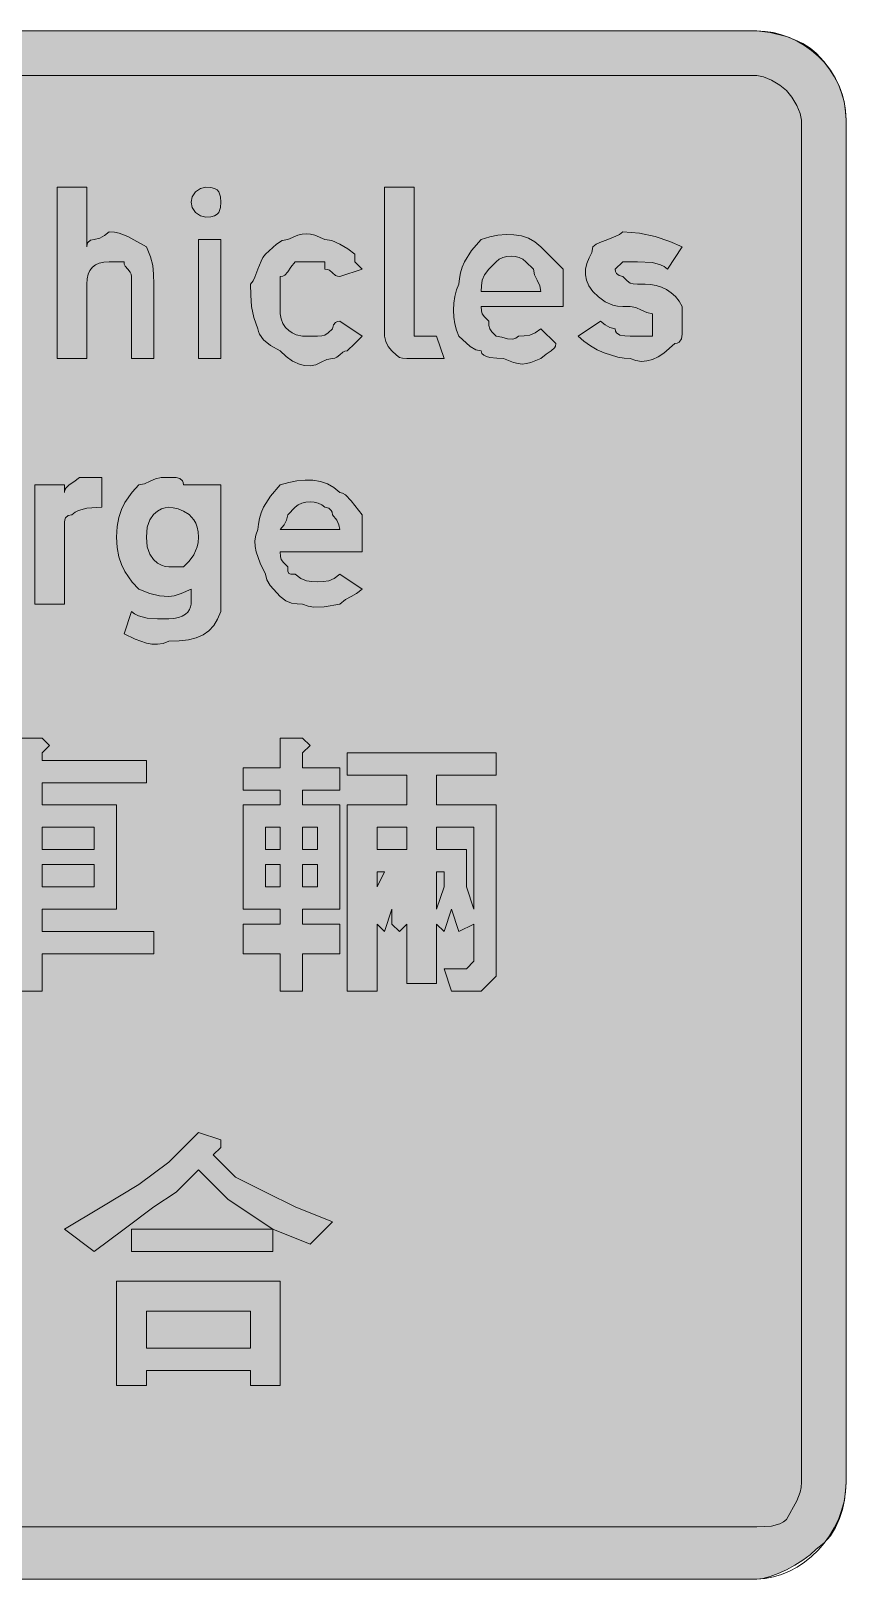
# Model space of a CAD drawing. Header units: metres. Extents: x 153 to 415, y 11 to 261.
# Drawn here: x 284 to 415.4, y 11 to 260.6 of the extents above; entities that cross this region are included whole.
import ezdxf

# ---------------------------------------------------------------- set-up
doc = ezdxf.new("R2010")
doc.units = ezdxf.units.M
for name, color, linetype, true_color in [('FILL_BLUE_0000FF', 7, 'Continuous', 0x0000ff), ('FILL_WHITE_FFFFFF', 7, 'Continuous', 0xffffff), ('STROKE_BLUE_0000FF', 7, 'Continuous', 0x0000ff)]:
    doc.layers.add(name, color=color, linetype=linetype, true_color=true_color)

msp = doc.modelspace()

# ---------------------------------------------------------------- hatches: boundary and pattern name
at = {"layer": 'FILL_BLUE_0000FF', "true_color": 0x0000ff}
h = msp.add_hatch(color=7, dxfattribs=at)
h.dxf.hatch_style = 1
h.paths.add_polyline_path([(400.95, 253.44), (402.04, 253.23), (403.35, 252.69), (404.66, 251.92), (405.75, 251.04), (406.63, 249.95), (407.4, 248.64), (407.94, 247.33), (408.15, 246.24), (408.15, 26.64), (408.1, 25.79), (407.94, 25.03), (407.4, 23.64), (405.75, 20.64), (405.25, 20.24), (404.66, 19.95), (403.35, 19.59), (400.95, 19.44), (166.95, 19.44), (164.55, 19.44), (164.15, 19.49), (163.84, 19.63), (163.35, 20.04), (162.86, 20.45), (162.55, 20.59), (162.15, 20.64), (161.46, 21.52), (161.1, 22.29), (160.95, 23.04), (160.26, 23.94), (159.9, 24.84), (159.77, 25.74), (159.75, 26.64), (159.75, 246.24), (159.91, 247.58), (160.37, 248.88), (161.08, 250.1), (162, 251.19), (163.09, 252.11), (164.31, 252.82), (165.61, 253.28), (166.95, 253.44), (400.95, 253.44)])
at = {"layer": 'FILL_WHITE_FFFFFF', "true_color": 0xffffff}
h = msp.add_hatch(color=7, dxfattribs=at)
h.dxf.hatch_style = 1
h.paths.add_polyline_path([(400.95, 260.64), (403.12, 260.41), (405.75, 259.74), (407.09, 259.23), (408.37, 258.61), (409.55, 257.88), (410.55, 257.04), (411.79, 255.69), (412.82, 254.34), (413.65, 252.99), (414.3, 251.64), (414.78, 250.29), (415.11, 248.94), (415.29, 247.59), (415.35, 246.24), (415.35, 26.64), (415.29, 25.24), (415.11, 23.77), (414.78, 22.27), (414.3, 20.79), (413.65, 19.36), (412.82, 18.03), (411.79, 16.85), (410.55, 15.84), (409.55, 14.94), (408.37, 14.08), (407.09, 13.27), (405.75, 12.54), (404.41, 11.93), (403.12, 11.45), (401.95, 11.15), (400.95, 11.04), (166.95, 11.04), (165.86, 11.23), (164.55, 11.64), (163.24, 12.05), (162.15, 12.24), (160.56, 13.14), (159.3, 14.04), (157.35, 15.84), (156.56, 16.34), (155.94, 16.93), (155.1, 18.24), (154.48, 19.55), (154.15, 20.14), (153.75, 20.64), (153.06, 22.25), (152.7, 23.64), (152.57, 25.03), (152.55, 26.64), (152.55, 246.24), (152.63, 247.79), (152.87, 249.27), (153.26, 250.69), (153.79, 252.03), (154.44, 253.3), (155.21, 254.49), (156.08, 255.59), (157.05, 256.59), (158.1, 257.5), (159.23, 258.3), (160.42, 258.99), (161.66, 259.57), (162.95, 260.03), (164.26, 260.37), (165.6, 260.57), (166.95, 260.64), (400.95, 260.64)])
h = msp.add_hatch(color=7, dxfattribs=at)
h.dxf.hatch_style = 1
h.paths.add_polyline_path([(292.95, 235.44), (292.95, 225.84), (293, 226.24), (293.14, 226.53), (293.55, 226.89), (294.15, 227.04), (295.03, 227.23), (295.8, 227.64), (296.55, 228.24), (297.4, 228.19), (298.16, 228.03), (299.55, 227.49), (302.55, 225.84), (303.24, 224.23), (303.6, 222.84), (303.73, 221.45), (303.75, 219.84), (303.75, 207.84), (300.15, 207.84), (300.15, 219.84), (300.15, 221.04), (300.1, 221.44), (299.96, 221.75), (299.55, 222.24), (299.14, 222.73), (299, 223.04), (298.95, 223.44), (296.55, 223.44), (295.71, 223.38), (294.97, 223.21), (294.36, 222.93), (293.85, 222.54), (293.46, 222.03), (293.17, 221.41), (293.01, 220.68), (292.95, 219.84), (292.95, 207.84), (288.15, 207.84), (288.15, 235.44), (292.95, 235.44)])
h = msp.add_hatch(color=7, dxfattribs=at)
h.dxf.hatch_style = 1
h.paths.add_polyline_path([(314.51, 232.16), (314.25, 231.39), (313.96, 231.08), (313.54, 230.85), (312.94, 230.69), (312.15, 230.64), (311.27, 230.85), (310.5, 231.39), (309.96, 232.16), (309.75, 233.04), (309.96, 233.92), (310.5, 234.69), (311.27, 235.23), (312.15, 235.44), (312.94, 235.39), (313.54, 235.23), (313.96, 235), (314.25, 234.69), (314.51, 233.92), (314.55, 233.04), (314.51, 232.16)])
h = msp.add_hatch(color=7, dxfattribs=at)
h.dxf.hatch_style = 1
h.paths.add_polyline_path([(340.95, 235.44), (345.75, 235.44), (345.75, 212.64), (345.75, 211.44), (346.95, 211.44), (348.15, 211.44), (349.35, 211.44), (350.55, 207.84), (346.95, 207.84), (344.55, 207.84), (343.84, 207.86), (343.35, 207.99), (342.86, 208.35), (342.15, 209.04), (341.55, 209.79), (341.14, 210.56), (340.95, 211.44), (340.95, 235.44)])
h = msp.add_hatch(color=7, dxfattribs=at)
h.dxf.hatch_style = 1
h.paths.add_polyline_path([(330.15, 211.44), (330.86, 211.46), (331.35, 211.59), (331.84, 211.95), (332.55, 212.64), (332.7, 213.24), (333.06, 213.65), (333.35, 213.79), (333.75, 213.84), (337.35, 211.44), (336.15, 210.24), (334.95, 209.04), (334.55, 208.99), (334.24, 208.85), (333.75, 208.44), (333.26, 208.03), (332.95, 207.89), (332.55, 207.84), (331.65, 207.65), (330.75, 207.24), (329.85, 206.83), (328.95, 206.64), (328.1, 206.69), (327.36, 206.85), (326.1, 207.39), (325.07, 208.16), (324.15, 209.04), (322.57, 209.94), (321.45, 210.84), (320.78, 211.74), (320.61, 212.19), (320.55, 212.64), (319.86, 214.44), (319.5, 216.24), (319.37, 218.04), (319.35, 219.84), (319.75, 220.34), (320.06, 220.93), (320.55, 222.24), (321.04, 223.55), (321.35, 224.14), (321.75, 224.64), (323.55, 226.29), (324.45, 226.83), (325.35, 227.04), (326.96, 227.71), (327.67, 227.88), (328.35, 227.94), (329.03, 227.88), (329.74, 227.71), (331.35, 227.04), (332.44, 226.83), (333.75, 226.29), (335.06, 225.52), (336.15, 224.64), (336.15, 223.44), (337.35, 222.24), (333.75, 221.04), (333.35, 221.09), (333.04, 221.23), (332.55, 221.64), (332.06, 222.05), (331.75, 222.19), (331.35, 222.24), (331.35, 223.44), (326.55, 223.44), (325.84, 222.56), (325.35, 221.79), (324.86, 221.25), (324.55, 221.09), (324.15, 221.04), (324.15, 215.04), (324.26, 214.2), (324.54, 213.46), (324.97, 212.85), (325.5, 212.34), (326.08, 211.95), (326.68, 211.66), (327.75, 211.44), (330.15, 211.44)])
h = msp.add_hatch(color=7, dxfattribs=at)
h.dxf.hatch_style = 1
h.paths.add_polyline_path([(357.9, 207.99), (357.37, 208.13), (356.94, 208.35), (356.66, 208.64), (356.55, 209.04), (355.65, 209.25), (354.75, 209.79), (352.95, 211.44), (352.56, 212.39), (352.27, 213.43), (352.11, 214.52), (352.05, 215.64), (352.11, 216.76), (352.27, 217.85), (352.56, 218.89), (352.95, 219.84), (353.01, 220.74), (353.17, 221.64), (353.46, 222.54), (353.85, 223.44), (354.97, 225.24), (356.55, 227.04), (357.9, 227.43), (359.23, 227.7), (360.54, 227.82), (361.8, 227.79), (363.01, 227.59), (364.14, 227.21), (365.2, 226.63), (366.15, 225.84), (369.75, 222.24), (369.75, 216.24), (356.55, 216.24), (356.57, 215.53), (356.7, 215.04), (357.06, 214.55), (357.75, 213.84), (357.77, 213.13), (357.9, 212.64), (358.26, 212.15), (358.95, 211.44), (359.85, 211.27), (360.75, 210.99), (361.65, 210.93), (362.1, 211.1), (362.55, 211.44), (363.45, 211.46), (364.35, 211.59), (365.25, 211.95), (366.15, 212.64), (368.55, 210.24), (368.5, 209.84), (368.34, 209.53), (367.8, 209.04), (367.03, 208.55), (366.15, 207.84), (364.54, 207.16), (363.83, 207), (363.15, 206.94), (362.47, 207), (361.76, 207.16), (360.15, 207.84), (359.08, 207.86), (357.9, 207.99)])
h.paths.add_polyline_path([(365.96, 219.54), (365.55, 220.44), (365.14, 221.34), (364.95, 222.24), (363.75, 223.44), (363.25, 223.83), (362.66, 224.11), (362.02, 224.28), (361.35, 224.34), (360.68, 224.28), (360.04, 224.11), (359.45, 223.83), (358.95, 223.44), (357.75, 222.24), (357.06, 221.34), (356.7, 220.44), (356.57, 219.54), (356.55, 218.64), (366.15, 218.64), (365.96, 219.54)], flags=16)
h = msp.add_hatch(color=7, dxfattribs=at)
h.dxf.hatch_style = 1
h.paths.add_polyline_path([(380.06, 220.35), (380.55, 219.99), (381.04, 219.86), (381.75, 219.84), (382.95, 219.84), (383.85, 219.78), (384.73, 219.61), (385.59, 219.33), (386.4, 218.94), (387.16, 218.43), (387.84, 217.81), (388.45, 217.08), (388.95, 216.24), (388.95, 212.64), (388.93, 211.76), (388.8, 210.99), (388.44, 210.45), (388.15, 210.29), (387.75, 210.24), (385.95, 208.68), (385.05, 208.11), (384.15, 207.69), (383.25, 207.44), (382.35, 207.37), (381.45, 207.5), (380.55, 207.84), (379.6, 207.9), (378.56, 208.06), (376.35, 208.74), (375.23, 209.25), (374.14, 209.86), (373.1, 210.6), (372.15, 211.44), (375.75, 213.84), (376.5, 213.24), (377.27, 212.83), (378.15, 212.64), (378.2, 212.24), (378.36, 211.95), (378.9, 211.59), (379.67, 211.46), (380.55, 211.44), (382.95, 211.44), (384.15, 211.44), (384.15, 213.84), (384.15, 215.04), (383.25, 215.23), (382.35, 215.64), (381.45, 216.05), (380.55, 216.24), (379.35, 216.24), (378.5, 216.29), (377.76, 216.45), (376.5, 216.99), (375.47, 217.76), (374.55, 218.64), (373.86, 219.54), (373.5, 220.44), (373.37, 221.34), (373.35, 222.24), (373.54, 223.14), (373.95, 224.04), (374.36, 224.94), (374.55, 225.84), (375.05, 226.24), (375.64, 226.55), (376.95, 227.04), (378.26, 227.53), (378.85, 227.84), (379.35, 228.24), (382.03, 228.03), (384.6, 227.49), (386.94, 226.72), (388.95, 225.84), (386.55, 222.24), (386.05, 222.64), (385.46, 222.93), (384.15, 223.29), (381.75, 223.44), (379.35, 223.44), (378.15, 222.24), (378.2, 221.84), (378.34, 221.55), (378.75, 221.19), (379.35, 221.04), (380.06, 220.35)])
h = msp.add_hatch(color=7, dxfattribs=at)
h.dxf.hatch_style = 1
h.paths.add_polyline_path([(310.95, 207.84), (310.95, 227.04), (314.55, 227.04), (314.55, 207.84), (310.95, 207.84)])
h = msp.add_hatch(color=7, dxfattribs=at)
h.dxf.hatch_style = 1
h.paths.add_polyline_path([(289.4, 186.64), (289.56, 186.95), (290.1, 187.44), (290.87, 187.93), (291.75, 188.64), (295.35, 188.64), (295.35, 183.84), (292.95, 183.69), (291.64, 183.33), (291.05, 183.04), (290.55, 182.64), (289.95, 182.49), (289.54, 182.13), (289.4, 181.84), (289.35, 181.44), (289.35, 180.24), (289.35, 168.24), (284.55, 168.24), (284.55, 187.44), (289.35, 187.44), (289.35, 186.24), (289.4, 186.64)])
h = msp.add_hatch(color=7, dxfattribs=at)
h.dxf.hatch_style = 1
h.paths.add_polyline_path([(303.11, 169.95), (301.35, 170.64), (300.28, 171.78), (299.1, 173.49), (298.57, 174.59), (298.14, 175.87), (297.86, 177.35), (297.75, 179.04), (297.86, 180.73), (298.14, 182.21), (298.57, 183.49), (299.1, 184.59), (300.28, 186.3), (301.35, 187.44), (302.25, 187.63), (303.15, 188.04), (304.05, 188.45), (304.95, 188.64), (306.15, 188.64), (307.35, 188.64), (307.95, 188.49), (308.36, 188.13), (308.5, 187.84), (308.55, 187.44), (310.95, 187.44), (314.55, 187.44), (314.55, 167.04), (314.04, 165.8), (313.41, 164.77), (312.63, 163.94), (311.7, 163.29), (310.6, 162.81), (309.32, 162.48), (307.84, 162.3), (306.15, 162.24), (305.25, 161.9), (304.35, 161.75), (303.45, 161.78), (302.55, 161.94), (300.75, 162.58), (298.95, 163.44), (300.15, 167.04), (300.65, 166.64), (301.26, 166.35), (302.7, 165.99), (304.37, 165.86), (306.15, 165.84), (306.99, 165.89), (307.72, 166.05), (308.34, 166.28), (308.85, 166.59), (309.24, 166.95), (309.52, 167.36), (309.69, 167.79), (309.75, 168.24), (309.75, 170.64), (308.17, 169.95), (307.05, 169.59), (306.15, 169.44), (304.65, 169.59), (303.11, 169.95)])
h.paths.add_polyline_path([(305.01, 183.59), (304.35, 183.24), (303.69, 182.67), (303.11, 181.81), (302.7, 180.62), (302.55, 179.04), (302.7, 177.46), (303.11, 176.26), (303.69, 175.41), (304.35, 174.84), (305.01, 174.49), (305.59, 174.31), (306.15, 174.24), (308.55, 174.24), (309.43, 175.16), (310.2, 176.19), (310.74, 177.45), (310.9, 178.19), (310.95, 179.04), (310.9, 179.88), (310.74, 180.62), (310.51, 181.27), (310.2, 181.81), (309.43, 182.67), (308.55, 183.24), (307.67, 183.59), (306.9, 183.76), (306.15, 183.84), (305.59, 183.76), (305.01, 183.59)], flags=16)
h = msp.add_hatch(color=7, dxfattribs=at)
h.dxf.hatch_style = 1
h.paths.add_polyline_path([(325.95, 168.39), (325.05, 168.75), (324.15, 169.44), (322.5, 171.24), (321.96, 172.14), (321.75, 173.04), (320.89, 174.84), (320.25, 176.64), (320.09, 177.54), (320.06, 178.44), (320.21, 179.34), (320.55, 180.24), (320.61, 181.14), (320.78, 182.04), (321.06, 182.94), (321.45, 183.84), (322.57, 185.64), (324.15, 187.44), (325.5, 187.83), (326.83, 188.1), (328.14, 188.22), (329.4, 188.19), (330.61, 187.99), (331.74, 187.61), (332.8, 187.03), (333.75, 186.24), (334.2, 186.13), (334.65, 185.85), (335.55, 184.89), (337.35, 182.64), (337.35, 176.64), (324.15, 176.64), (324.17, 175.93), (324.3, 175.44), (324.66, 174.95), (325.35, 174.24), (325.37, 173.55), (325.5, 173.19), (325.86, 173.06), (326.55, 173.04), (327.45, 172.35), (328.35, 171.99), (329.25, 171.86), (330.15, 171.84), (331.05, 171.86), (331.95, 171.99), (332.85, 172.35), (333.75, 173.04), (337.35, 170.64), (336.45, 169.93), (335.55, 169.44), (334.65, 168.95), (333.75, 168.24), (331.2, 167.79), (329.53, 167.73), (328.65, 167.9), (327.75, 168.24), (326.85, 168.26), (325.95, 168.39)])
h.paths.add_polyline_path([(333.6, 180.99), (333.24, 181.76), (332.55, 182.64), (332.5, 183.04), (332.36, 183.33), (331.95, 183.69), (331.35, 183.84), (330.85, 184.23), (330.26, 184.51), (329.62, 184.68), (328.95, 184.74), (328.28, 184.68), (327.64, 184.51), (327.05, 184.23), (326.55, 183.84), (325.35, 182.64), (325.16, 181.76), (324.75, 180.99), (324.15, 180.24), (333.75, 180.24), (333.6, 180.99)], flags=16)
h = msp.add_hatch(color=7, dxfattribs=at)
h.dxf.hatch_style = 1
h.paths.add_polyline_path([(285.75, 144.24), (285.75, 143.04), (302.55, 143.04), (302.55, 139.44), (285.75, 139.44), (285.75, 135.84), (297.75, 135.84), (297.75, 119.04), (285.75, 119.04), (285.75, 115.44), (303.75, 115.44), (303.75, 111.84), (285.75, 111.84), (285.75, 105.84), (282.15, 105.84), (282.15, 111.84), (264.15, 111.84), (264.15, 115.44), (282.15, 115.44), (282.15, 119.04), (270.15, 119.04), (270.15, 135.84), (282.15, 135.84), (282.15, 139.44), (266.55, 139.44), (266.55, 143.04), (282.15, 143.04), (282.15, 146.64), (285.75, 146.64), (286.95, 145.44), (285.75, 144.24)])
h.paths.add_polyline_path([(282.15, 128.64), (282.15, 132.24), (274.95, 132.24), (274.95, 128.64), (282.15, 128.64)], flags=16)
h.paths.add_polyline_path([(274.95, 122.64), (282.15, 122.64), (282.15, 126.24), (274.95, 126.24), (274.95, 122.64)], flags=16)
h.paths.add_polyline_path([(285.75, 132.24), (285.75, 128.64), (294.15, 128.64), (294.15, 132.24), (285.75, 132.24)], flags=16)
h.paths.add_polyline_path([(294.15, 126.24), (285.75, 126.24), (285.75, 122.64), (294.15, 122.64), (294.15, 126.24)], flags=16)
h = msp.add_hatch(color=7, dxfattribs=at)
h.dxf.hatch_style = 1
h.paths.add_polyline_path([(327.75, 146.64), (328.95, 145.44), (327.75, 144.24), (327.75, 141.84), (333.75, 141.84), (333.75, 138.24), (327.75, 138.24), (327.75, 135.84), (333.75, 135.84), (333.75, 119.04), (327.75, 119.04), (327.75, 116.64), (333.75, 116.64), (333.75, 111.84), (327.75, 111.84), (327.75, 105.84), (324.15, 105.84), (324.15, 111.84), (318.15, 111.84), (318.15, 116.64), (324.15, 116.64), (324.15, 119.04), (318.15, 119.04), (318.15, 135.84), (324.15, 135.84), (324.15, 138.24), (318.15, 138.24), (318.15, 141.84), (324.15, 141.84), (324.15, 146.64), (326.55, 146.64), (327.75, 146.64)])
h.paths.add_polyline_path([(330.15, 128.64), (330.15, 132.24), (327.75, 132.24), (327.75, 128.64), (330.15, 128.64)], flags=16)
h.paths.add_polyline_path([(327.75, 122.64), (330.15, 122.64), (330.15, 126.24), (327.75, 126.24), (327.75, 122.64)], flags=16)
h.paths.add_polyline_path([(321.75, 132.24), (321.75, 128.64), (324.15, 128.64), (324.15, 132.24), (321.75, 132.24)], flags=16)
h.paths.add_polyline_path([(324.15, 126.24), (321.75, 126.24), (321.75, 122.64), (324.15, 122.64), (324.15, 126.24)], flags=16)
h = msp.add_hatch(color=7, dxfattribs=at)
h.dxf.hatch_style = 1
h.paths.add_polyline_path([(349.35, 135.84), (358.95, 135.84), (358.95, 109.44), (358.95, 108.24), (357.75, 107.04), (356.55, 105.84), (354.15, 105.84), (351.75, 105.84), (350.55, 109.44), (352.95, 109.44), (354.15, 109.44), (355.35, 110.64), (355.35, 111.84), (355.35, 116.64), (352.95, 115.44), (351.75, 119.04), (350.55, 115.44), (349.35, 116.64), (349.35, 107.04), (344.55, 107.04), (344.55, 116.64), (343.35, 115.44), (342.15, 116.64), (342.15, 119.04), (340.95, 115.44), (339.75, 116.64), (339.75, 105.84), (334.95, 105.84), (334.95, 135.84), (344.55, 135.84), (344.55, 140.64), (334.95, 140.64), (334.95, 144.24), (358.95, 144.24), (358.95, 140.64), (349.35, 140.64), (349.35, 135.84)])
h.paths.add_polyline_path([(340.95, 125.04), (339.75, 125.04), (339.75, 122.64), (340.95, 125.04)], flags=16)
h.paths.add_polyline_path([(349.35, 119.04), (350.55, 122.64), (350.55, 125.04), (349.35, 125.04), (349.35, 119.04)], flags=16)
h.paths.add_polyline_path([(355.35, 132.24), (349.35, 132.24), (349.35, 128.64), (354.15, 128.64), (354.15, 122.64), (355.35, 119.04), (355.35, 132.24)], flags=16)
h.paths.add_polyline_path([(344.55, 132.24), (339.75, 132.24), (339.75, 128.64), (344.55, 128.64), (344.55, 132.24)], flags=16)
h = msp.add_hatch(color=7, dxfattribs=at)
h.dxf.hatch_style = 1
h.paths.add_polyline_path([(307.35, 73.44), (303.75, 71.04), (298.95, 67.44), (294.15, 63.84), (289.35, 67.44), (295.35, 71.04), (301.35, 74.64), (306.15, 78.24), (310.95, 83.04), (314.55, 81.84), (314.55, 80.64), (313.35, 79.44), (316.95, 75.84), (321.75, 73.44), (326.55, 71.04), (332.55, 68.64), (328.95, 65.04), (322.95, 67.44), (315.75, 72.24), (310.95, 77.04), (307.35, 73.44)])
h = msp.add_hatch(color=7, dxfattribs=at)
h.dxf.hatch_style = 1
h.paths.add_polyline_path([(300.15, 67.44), (322.95, 67.44), (322.95, 63.84), (300.15, 63.84), (300.15, 67.44)])
h = msp.add_hatch(color=7, dxfattribs=at)
h.dxf.hatch_style = 1
h.paths.add_polyline_path([(324.15, 59.04), (324.15, 42.24), (319.35, 42.24), (319.35, 44.64), (302.55, 44.64), (302.55, 42.24), (297.75, 42.24), (297.75, 59.04), (324.15, 59.04)])
h.paths.add_polyline_path([(319.35, 54.24), (302.55, 54.24), (302.55, 48.24), (319.35, 48.24), (319.35, 54.24)], flags=16)

# ---------------------------------------------------------------- linework, layer by layer
at = {"layer": 'FILL_BLUE_0000FF', "lineweight": 0, "true_color": 0x0000ff}
msp.add_lwpolyline([(166.95, 253.44), (400.95, 253.44), (402.04, 253.23), (403.35, 252.69), (404.66, 251.92), (405.75, 251.04), (406.63, 249.95), (407.4, 248.64), (407.94, 247.33), (408.15, 246.24), (408.15, 26.64), (408.1, 25.79), (407.94, 25.03), (407.4, 23.64), (405.75, 20.64), (405.25, 20.24), (404.66, 19.95), (403.35, 19.59), (400.95, 19.44), (166.95, 19.44)], dxfattribs=at)
at = {"layer": 'FILL_WHITE_FFFFFF', "lineweight": 0, "true_color": 0xffffff}
for points in [[(166.95, 260.64), (400.95, 260.64), (403.12, 260.41), (405.75, 259.74), (407.09, 259.23), (408.37, 258.61), (409.55, 257.88), (410.55, 257.04), (411.79, 255.69), (412.82, 254.34), (413.65, 252.99), (414.3, 251.64), (414.78, 250.29), (415.11, 248.94), (415.29, 247.59), (415.35, 246.24), (415.35, 26.64), (415.29, 25.24), (415.11, 23.77), (414.78, 22.27), (414.3, 20.79), (413.65, 19.36), (412.82, 18.03), (411.79, 16.85), (410.55, 15.84), (409.55, 14.94), (408.37, 14.08), (407.09, 13.27), (405.75, 12.54), (404.41, 11.93), (403.12, 11.45), (401.95, 11.15), (400.95, 11.04), (166.95, 11.04)], [(282.15, 146.64), (285.75, 146.64), (286.95, 145.44), (285.75, 144.24), (285.75, 143.04), (302.55, 143.04), (302.55, 139.44), (285.75, 139.44), (285.75, 135.84), (297.75, 135.84), (297.75, 119.04), (285.75, 119.04), (285.75, 115.44), (303.75, 115.44), (303.75, 111.84), (285.75, 111.84), (285.75, 105.84), (282.15, 105.84)]]:
    msp.add_lwpolyline(points, dxfattribs=at)
for points in [[(292.95, 235.44), (292.95, 225.84), (293, 226.24), (293.14, 226.53), (293.55, 226.89), (294.15, 227.04), (295.03, 227.23), (295.8, 227.64), (296.55, 228.24), (297.4, 228.19), (298.16, 228.03), (299.55, 227.49), (302.55, 225.84), (303.24, 224.23), (303.6, 222.84), (303.73, 221.45), (303.75, 219.84), (303.75, 207.84), (300.15, 207.84), (300.15, 219.84), (300.15, 221.04), (300.1, 221.44), (299.96, 221.75), (299.55, 222.24), (299.14, 222.73), (299, 223.04), (298.95, 223.44), (296.55, 223.44), (295.71, 223.38), (294.97, 223.21), (294.36, 222.93), (293.85, 222.54), (293.46, 222.03), (293.17, 221.41), (293.01, 220.68), (292.95, 219.84), (292.95, 207.84), (288.15, 207.84), (288.15, 235.44)], [(314.51, 232.16), (314.25, 231.39), (313.96, 231.08), (313.54, 230.85), (312.94, 230.69), (312.15, 230.64), (311.27, 230.85), (310.5, 231.39), (309.96, 232.16), (309.75, 233.04), (309.96, 233.92), (310.5, 234.69), (311.27, 235.23), (312.15, 235.44), (312.94, 235.39), (313.54, 235.23), (313.96, 235), (314.25, 234.69), (314.51, 233.92), (314.55, 233.04)], [(340.95, 235.44), (345.75, 235.44), (345.75, 212.64), (345.75, 211.44), (346.95, 211.44), (348.15, 211.44), (349.35, 211.44), (350.55, 207.84), (346.95, 207.84), (344.55, 207.84), (343.84, 207.86), (343.35, 207.99), (342.86, 208.35), (342.15, 209.04), (341.55, 209.79), (341.14, 210.56), (340.95, 211.44)], [(330.15, 211.44), (330.86, 211.46), (331.35, 211.59), (331.84, 211.95), (332.55, 212.64), (332.7, 213.24), (333.06, 213.65), (333.35, 213.79), (333.75, 213.84), (337.35, 211.44), (336.15, 210.24), (334.95, 209.04), (334.55, 208.99), (334.24, 208.85), (333.75, 208.44), (333.26, 208.03), (332.95, 207.89), (332.55, 207.84), (331.65, 207.65), (330.75, 207.24), (329.85, 206.83), (328.95, 206.64), (328.1, 206.69), (327.36, 206.85), (326.1, 207.39), (325.07, 208.16), (324.15, 209.04), (322.57, 209.94), (321.45, 210.84), (320.78, 211.74), (320.61, 212.19), (320.55, 212.64), (319.86, 214.44), (319.5, 216.24), (319.37, 218.04), (319.35, 219.84), (319.75, 220.34), (320.06, 220.93), (320.55, 222.24), (321.04, 223.55), (321.35, 224.14), (321.75, 224.64), (323.55, 226.29), (324.45, 226.83), (325.35, 227.04), (326.96, 227.71), (327.67, 227.88), (328.35, 227.94), (329.03, 227.88), (329.74, 227.71), (331.35, 227.04), (332.44, 226.83), (333.75, 226.29), (335.06, 225.52), (336.15, 224.64), (336.15, 223.44), (337.35, 222.24), (333.75, 221.04), (333.35, 221.09), (333.04, 221.23), (332.55, 221.64), (332.06, 222.05), (331.75, 222.19), (331.35, 222.24), (331.35, 223.44), (326.55, 223.44), (325.84, 222.56), (325.35, 221.79), (324.86, 221.25), (324.55, 221.09), (324.15, 221.04), (324.15, 215.04), (324.26, 214.2), (324.54, 213.46), (324.97, 212.85), (325.5, 212.34), (326.08, 211.95), (326.68, 211.66), (327.75, 211.44)], [(357.9, 207.99), (357.37, 208.13), (356.94, 208.35), (356.66, 208.64), (356.55, 209.04), (355.65, 209.25), (354.75, 209.79), (352.95, 211.44), (352.56, 212.39), (352.27, 213.43), (352.11, 214.52), (352.05, 215.64), (352.11, 216.76), (352.27, 217.85), (352.56, 218.89), (352.95, 219.84), (353.01, 220.74), (353.17, 221.64), (353.46, 222.54), (353.85, 223.44), (354.97, 225.24), (356.55, 227.04), (357.9, 227.43), (359.23, 227.7), (360.54, 227.82), (361.8, 227.79), (363.01, 227.59), (364.14, 227.21), (365.2, 226.63), (366.15, 225.84), (369.75, 222.24), (369.75, 216.24), (356.55, 216.24), (356.57, 215.53), (356.7, 215.04), (357.06, 214.55), (357.75, 213.84), (357.77, 213.13), (357.9, 212.64), (358.26, 212.15), (358.95, 211.44), (359.85, 211.27), (360.75, 210.99), (361.65, 210.93), (362.1, 211.1), (362.55, 211.44), (363.45, 211.46), (364.35, 211.59), (365.25, 211.95), (366.15, 212.64), (368.55, 210.24), (368.5, 209.84), (368.34, 209.53), (367.8, 209.04), (367.03, 208.55), (366.15, 207.84), (364.54, 207.16), (363.83, 207), (363.15, 206.94), (362.47, 207), (361.76, 207.16), (360.15, 207.84), (359.08, 207.86)], [(380.06, 220.35), (380.55, 219.99), (381.04, 219.86), (381.75, 219.84), (382.95, 219.84), (383.85, 219.78), (384.73, 219.61), (385.59, 219.33), (386.4, 218.94), (387.16, 218.43), (387.84, 217.81), (388.45, 217.08), (388.95, 216.24), (388.95, 212.64), (388.93, 211.76), (388.8, 210.99), (388.44, 210.45), (388.15, 210.29), (387.75, 210.24), (385.95, 208.68), (385.05, 208.11), (384.15, 207.69), (383.25, 207.44), (382.35, 207.37), (381.45, 207.5), (380.55, 207.84), (379.6, 207.9), (378.56, 208.06), (376.35, 208.74), (375.23, 209.25), (374.14, 209.86), (373.1, 210.6), (372.15, 211.44), (375.75, 213.84), (376.5, 213.24), (377.27, 212.83), (378.15, 212.64), (378.2, 212.24), (378.36, 211.95), (378.9, 211.59), (379.67, 211.46), (380.55, 211.44), (382.95, 211.44), (384.15, 211.44), (384.15, 213.84), (384.15, 215.04), (383.25, 215.23), (382.35, 215.64), (381.45, 216.05), (380.55, 216.24), (379.35, 216.24), (378.5, 216.29), (377.76, 216.45), (376.5, 216.99), (375.47, 217.76), (374.55, 218.64), (373.86, 219.54), (373.5, 220.44), (373.37, 221.34), (373.35, 222.24), (373.54, 223.14), (373.95, 224.04), (374.36, 224.94), (374.55, 225.84), (375.05, 226.24), (375.64, 226.55), (376.95, 227.04), (378.26, 227.53), (378.85, 227.84), (379.35, 228.24), (382.03, 228.03), (384.6, 227.49), (386.94, 226.72), (388.95, 225.84), (386.55, 222.24), (386.05, 222.64), (385.46, 222.93), (384.15, 223.29), (381.75, 223.44), (379.35, 223.44), (378.15, 222.24), (378.2, 221.84), (378.34, 221.55), (378.75, 221.19), (379.35, 221.04)], [(310.95, 207.84), (310.95, 227.04), (314.55, 227.04), (314.55, 207.84)], [(365.96, 219.54), (365.55, 220.44), (365.14, 221.34), (364.95, 222.24), (363.75, 223.44), (363.25, 223.83), (362.66, 224.11), (362.02, 224.28), (361.35, 224.34), (360.68, 224.28), (360.04, 224.11), (359.45, 223.83), (358.95, 223.44), (357.75, 222.24), (357.06, 221.34), (356.7, 220.44), (356.57, 219.54), (356.55, 218.64), (366.15, 218.64)], [(289.4, 186.64), (289.56, 186.95), (290.1, 187.44), (290.87, 187.93), (291.75, 188.64), (295.35, 188.64), (295.35, 183.84), (292.95, 183.69), (291.64, 183.33), (291.05, 183.04), (290.55, 182.64), (289.95, 182.49), (289.54, 182.13), (289.4, 181.84), (289.35, 181.44), (289.35, 180.24), (289.35, 168.24), (284.55, 168.24), (284.55, 187.44), (289.35, 187.44), (289.35, 186.24)], [(303.11, 169.95), (301.35, 170.64), (300.28, 171.78), (299.1, 173.49), (298.57, 174.59), (298.14, 175.87), (297.86, 177.35), (297.75, 179.04), (297.86, 180.73), (298.14, 182.21), (298.57, 183.49), (299.1, 184.59), (300.28, 186.3), (301.35, 187.44), (302.25, 187.63), (303.15, 188.04), (304.05, 188.45), (304.95, 188.64), (306.15, 188.64), (307.35, 188.64), (307.95, 188.49), (308.36, 188.13), (308.5, 187.84), (308.55, 187.44), (310.95, 187.44), (314.55, 187.44), (314.55, 167.04), (314.04, 165.8), (313.41, 164.77), (312.63, 163.94), (311.7, 163.29), (310.6, 162.81), (309.32, 162.48), (307.84, 162.3), (306.15, 162.24), (305.25, 161.9), (304.35, 161.75), (303.45, 161.78), (302.55, 161.94), (300.75, 162.58), (298.95, 163.44), (300.15, 167.04), (300.65, 166.64), (301.26, 166.35), (302.7, 165.99), (304.37, 165.86), (306.15, 165.84), (306.99, 165.89), (307.72, 166.05), (308.34, 166.28), (308.85, 166.59), (309.24, 166.95), (309.52, 167.36), (309.69, 167.79), (309.75, 168.24), (309.75, 170.64), (308.17, 169.95), (307.05, 169.59), (306.15, 169.44), (304.65, 169.59)], [(325.95, 168.39), (325.05, 168.75), (324.15, 169.44), (322.5, 171.24), (321.96, 172.14), (321.75, 173.04), (320.89, 174.84), (320.25, 176.64), (320.09, 177.54), (320.06, 178.44), (320.21, 179.34), (320.55, 180.24), (320.61, 181.14), (320.78, 182.04), (321.06, 182.94), (321.45, 183.84), (322.57, 185.64), (324.15, 187.44), (325.5, 187.83), (326.83, 188.1), (328.14, 188.22), (329.4, 188.19), (330.61, 187.99), (331.74, 187.61), (332.8, 187.03), (333.75, 186.24), (334.2, 186.13), (334.65, 185.85), (335.55, 184.89), (337.35, 182.64), (337.35, 176.64), (324.15, 176.64), (324.17, 175.93), (324.3, 175.44), (324.66, 174.95), (325.35, 174.24), (325.37, 173.55), (325.5, 173.19), (325.86, 173.06), (326.55, 173.04), (327.45, 172.35), (328.35, 171.99), (329.25, 171.86), (330.15, 171.84), (331.05, 171.86), (331.95, 171.99), (332.85, 172.35), (333.75, 173.04), (337.35, 170.64), (336.45, 169.93), (335.55, 169.44), (334.65, 168.95), (333.75, 168.24), (331.2, 167.79), (329.53, 167.73), (328.65, 167.9), (327.75, 168.24), (326.85, 168.26)], [(333.6, 180.99), (333.24, 181.76), (332.55, 182.64), (332.5, 183.04), (332.36, 183.33), (331.95, 183.69), (331.35, 183.84), (330.85, 184.23), (330.26, 184.51), (329.62, 184.68), (328.95, 184.74), (328.28, 184.68), (327.64, 184.51), (327.05, 184.23), (326.55, 183.84), (325.35, 182.64), (325.16, 181.76), (324.75, 180.99), (324.15, 180.24), (333.75, 180.24)], [(305.01, 183.59), (304.35, 183.24), (303.69, 182.67), (303.11, 181.81), (302.7, 180.62), (302.55, 179.04), (302.7, 177.46), (303.11, 176.26), (303.69, 175.41), (304.35, 174.84), (305.01, 174.49), (305.59, 174.31), (306.15, 174.24), (308.55, 174.24), (309.43, 175.16), (310.2, 176.19), (310.74, 177.45), (310.9, 178.19), (310.95, 179.04), (310.9, 179.88), (310.74, 180.62), (310.51, 181.27), (310.2, 181.81), (309.43, 182.67), (308.55, 183.24), (307.67, 183.59), (306.9, 183.76), (306.15, 183.84), (305.59, 183.76)], [(327.75, 146.64), (328.95, 145.44), (327.75, 144.24), (327.75, 141.84), (333.75, 141.84), (333.75, 138.24), (327.75, 138.24), (327.75, 135.84), (333.75, 135.84), (333.75, 119.04), (327.75, 119.04), (327.75, 116.64), (333.75, 116.64), (333.75, 111.84), (327.75, 111.84), (327.75, 105.84), (324.15, 105.84), (324.15, 111.84), (318.15, 111.84), (318.15, 116.64), (324.15, 116.64), (324.15, 119.04), (318.15, 119.04), (318.15, 135.84), (324.15, 135.84), (324.15, 138.24), (318.15, 138.24), (318.15, 141.84), (324.15, 141.84), (324.15, 146.64), (326.55, 146.64)], [(349.35, 135.84), (358.95, 135.84), (358.95, 109.44), (358.95, 108.24), (357.75, 107.04), (356.55, 105.84), (354.15, 105.84), (351.75, 105.84), (350.55, 109.44), (352.95, 109.44), (354.15, 109.44), (355.35, 110.64), (355.35, 111.84), (355.35, 116.64), (352.95, 115.44), (351.75, 119.04), (350.55, 115.44), (349.35, 116.64), (349.35, 107.04), (344.55, 107.04), (344.55, 116.64), (343.35, 115.44), (342.15, 116.64), (342.15, 119.04), (340.95, 115.44), (339.75, 116.64), (339.75, 105.84), (334.95, 105.84), (334.95, 135.84), (344.55, 135.84), (344.55, 140.64), (334.95, 140.64), (334.95, 144.24), (358.95, 144.24), (358.95, 140.64), (349.35, 140.64)], [(285.75, 132.24), (285.75, 128.64), (294.15, 128.64), (294.15, 132.24)], [(321.75, 132.24), (321.75, 128.64), (324.15, 128.64), (324.15, 132.24)], [(330.15, 128.64), (330.15, 132.24), (327.75, 132.24), (327.75, 128.64)], [(344.55, 132.24), (339.75, 132.24), (339.75, 128.64), (344.55, 128.64)], [(355.35, 132.24), (349.35, 132.24), (349.35, 128.64), (354.15, 128.64), (354.15, 122.64), (355.35, 119.04)], [(294.15, 126.24), (285.75, 126.24), (285.75, 122.64), (294.15, 122.64)], [(324.15, 126.24), (321.75, 126.24), (321.75, 122.64), (324.15, 122.64)], [(327.75, 122.64), (330.15, 122.64), (330.15, 126.24), (327.75, 126.24)], [(340.95, 125.04), (339.75, 125.04), (339.75, 122.64)], [(349.35, 119.04), (350.55, 122.64), (350.55, 125.04), (349.35, 125.04)], [(307.35, 73.44), (303.75, 71.04), (298.95, 67.44), (294.15, 63.84), (289.35, 67.44), (295.35, 71.04), (301.35, 74.64), (306.15, 78.24), (310.95, 83.04), (314.55, 81.84), (314.55, 80.64), (313.35, 79.44), (316.95, 75.84), (321.75, 73.44), (326.55, 71.04), (332.55, 68.64), (328.95, 65.04), (322.95, 67.44), (315.75, 72.24), (310.95, 77.04)], [(300.15, 67.44), (322.95, 67.44), (322.95, 63.84), (300.15, 63.84)], [(324.15, 59.04), (324.15, 42.24), (319.35, 42.24), (319.35, 44.64), (302.55, 44.64), (302.55, 42.24), (297.75, 42.24), (297.75, 59.04)], [(319.35, 54.24), (302.55, 54.24), (302.55, 48.24), (319.35, 48.24)]]:
    msp.add_lwpolyline(points, close=True, dxfattribs=at)
at = {"layer": 'STROKE_BLUE_0000FF', "lineweight": 0, "true_color": 0x0000ff}
msp.add_lwpolyline([(166.95, 11.04), (400.95, 11.04), (402.3, 11.12), (403.64, 11.37), (404.95, 11.76), (406.24, 12.3), (407.48, 12.97), (408.67, 13.76), (409.8, 14.67), (410.85, 15.69), (411.82, 16.81), (412.69, 18.01), (413.46, 19.3), (414.11, 20.66), (414.64, 22.08), (415.03, 23.56), (415.27, 25.08), (415.35, 26.64), (415.35, 246.24), (415.27, 247.79), (415.03, 249.27), (414.64, 250.69), (414.11, 252.03), (413.46, 253.3), (412.69, 254.49), (411.82, 255.59), (410.85, 256.59), (409.8, 257.5), (408.67, 258.3), (407.48, 258.99), (406.24, 259.57), (404.95, 260.03), (403.64, 260.37), (402.3, 260.57), (400.95, 260.64), (166.95, 260.64)], dxfattribs=at)

doc.saveas('drawing.dxf')
